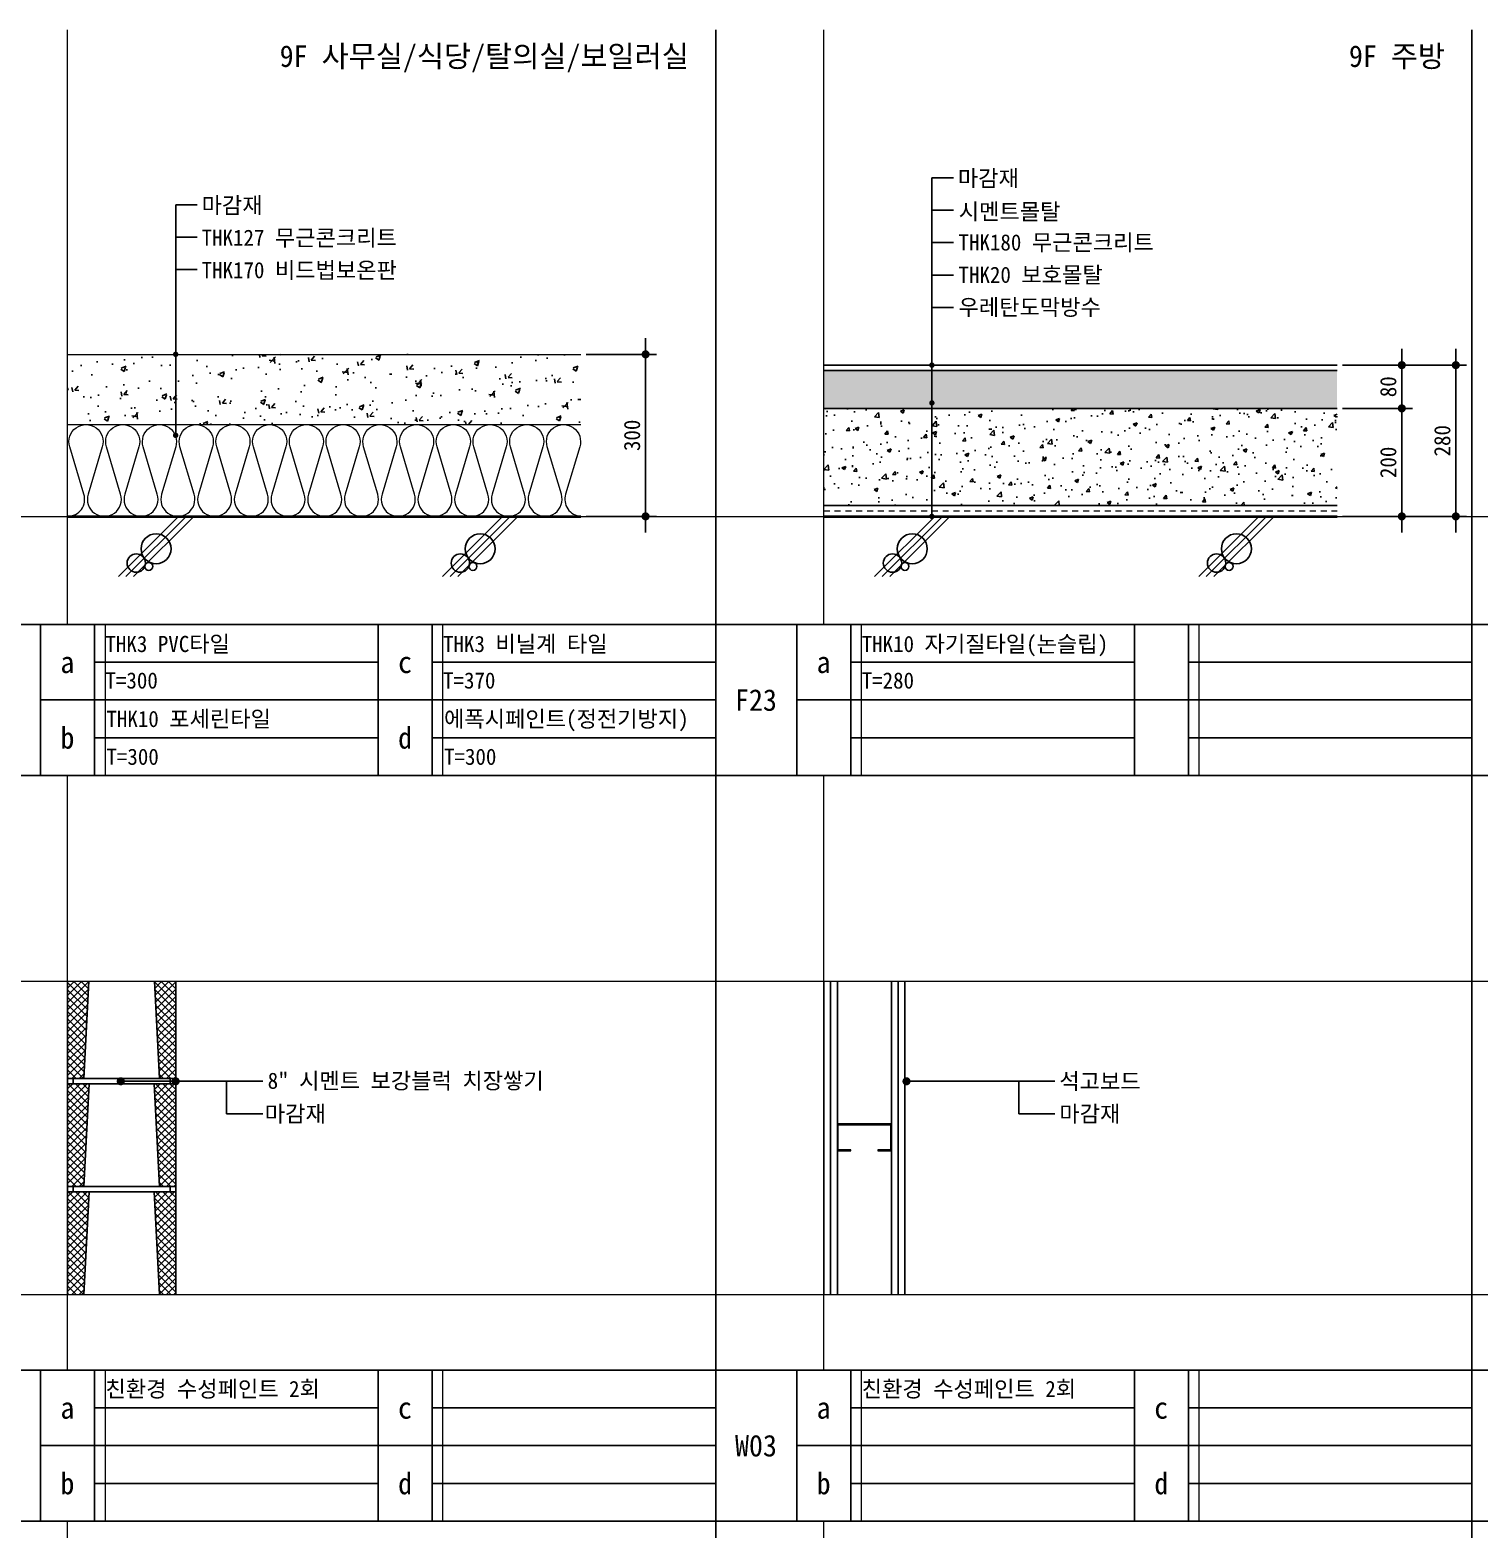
# Model space of a CAD drawing. Header units: millimetres. Extents: x 38 to 24868, y -11128 to 6117.
# Drawn here: x 10316 to 12999, y -8381 to -5606 of the extents above; entities that cross this region are included whole.
import ezdxf
from ezdxf.enums import TextEntityAlignment as Align

# ---------------------------------------------------------------- set-up
doc = ezdxf.new("R2010")
doc.units = ezdxf.units.MM
doc.linetypes.add('DASHED', pattern=[0.75, 0.5, -0.25])
doc.linetypes.add('HID', pattern=[2, 1.1, -0.9])
doc.layers.get('0').update_dxf_attribs({"linetype": 'CONTINUOUS'})
for name, color, linetype in [('2', 2, 'CONTINUOUS'), ('A-DIMS', 7, 'CONTINUOUS'), ('A-LEADER-7', 7, 'CONTINUOUS'), ('A-MKXS-LEAD', 7, 'CONTINUOUS'), ('A-SECT-LIN1', 4, 'CONTINUOUS'), ('A-SECT-LIN2', 8, 'CONTINUOUS'), ('A-XXXX-FIN3', 4, 'CONTINUOUS'), ('A-XXXX-HATC', 8, 'CONTINUOUS'), ('WALL', 2, 'CONTINUOUS')]:
    doc.layers.add(name, color=color, linetype=linetype)
for name, color, linetype, lineweight in [('A-CONC-LIN1', 2, 'CONTINUOUS', 40), ('A-MKXS-TEXT1', 3, 'CONTINUOUS', 25), ('A-SECT-LIN3', 255, 'CONTINUOUS', 18), ('A-XXXX-FIN2', 6, 'CONTINUOUS', 20), ('A-XXXX-INSL2', 8, 'CONTINUOUS', 18), ('A-XXXX-TABL', 7, 'CONTINUOUS', 25), ('A-XXXX-TXT1', 3, 'CONTINUOUS', 25), ('A-XXXX-TXT2', 3, 'CONTINUOUS', 25), ('A-XXXX-WAT1', 9, 'HID', 20)]:
    doc.layers.add(name, color=color, linetype=linetype, lineweight=lineweight)
doc.layers.add('A-XXXX-NPLT', color=144, linetype='CONTINUOUS', lineweight=15, plot=False)
doc.styles.add('HY울릉도L', font='')
doc.styles.add('돋움체', font='')
doc.styles.add('돋음', font='malgun.ttf')
doc.styles.get('HY울릉도L').set_extended_font_data('HYwulM')
doc.styles.get('돋움체').set_extended_font_data('DotumChe')
doc.dimstyles.new('CDIM', dxfattribs={"dimtxt": 3, "dimasz": 1.5, "dimexe": 2, "dimexo": 1, "dimgap": 1, "dimtad": 1, "dimdec": 0, "dimrnd": 0.5, "dimzin": 0, "dimdsep": 32, "dimlunit": 6, "dimtxsty": 'HY울릉도L', "dimblk1": '_CIDOT', "dimblk2": '_CIDOT', "dimsah": 1, "dimcen": 5.5, "dimclrd": 2, "dimclre": 2, "dimclrt": 7, "dimadec": 0, "dimazin": 0, "dimtfac": 1, "dimtdec": 0, "dimtix": 1, "dimtmove": 2, "dimatfit": 1, "dimldrblk": '_CIDOT', "dimfxl": 1, "dimtolj": 1, "dimtzin": 0, "dimlwd": -1, "dimarcsym": 0})
doc.dimstyles.new('DLEADER', dxfattribs={"dimscale": 50, "dimtxt": 3, "dimasz": 3, "dimexe": 1, "dimexo": 8, "dimgap": 1, "dimtad": 1, "dimdec": 0, "dimrnd": 0.25, "dimdsep": 32, "dimtxsty": '돋음', "dimblk": 'DOT', "dimcen": 5, "dimclrd": 4, "dimclre": 4, "dimclrt": 3, "dimadec": 0, "dimazin": 0, "dimtfac": 1, "dimtdec": 0, "dimtix": 1, "dimtmove": 2, "dimatfit": 1, "dimldrblk": 'DOT', "dimfxl": 1, "dimarcsym": 0})

# ---------------------------------------------------------------- blocks, each defined once
blk = doc.blocks.new('table')
at = {"layer": 'A-XXXX-NPLT'}
for p, q in [((1113.2, -794.7), (1113.2, -654.7)), ((1425.7, -794.7), (1425.7, -654.7)), ((1813.2, -794.7), (1813.2, -654.7)), ((2125.7, -794.7), (2125.7, -654.7)), ((1113.2, -1485), (1113.2, -1345)), ((1425.7, -1485), (1425.7, -1345)), ((1813.2, -1485), (1813.2, -1345)), ((2125.7, -1485), (2125.7, -1345))]:
    blk.add_line(p, q, dxfattribs=at)
at = {"layer": 'A-XXXX-TABL'}
for p, q in [((1678.2, -104.5), (1678.2, -2865.5)), ((2378.2, -104.5), (2378.2, -2865.5)), ((104.5, -654.7), (3778.2, -654.7)), ((1053.2, -654.7), (1053.2, -794.7)), ((1103.2, -654.7), (1103.2, -794.7)), ((1365.7, -654.7), (1365.7, -794.7)), ((1415.7, -654.7), (1415.7, -794.7)), ((1753.2, -654.7), (1753.2, -794.7)), ((1803.2, -654.7), (1803.2, -794.7)), ((2065.7, -654.7), (2065.7, -794.7)), ((2115.7, -654.7), (2115.7, -794.7)), ((1103.2, -689.7), (1365.7, -689.7)), ((1415.7, -689.7), (1678.2, -689.7)), ((1803.2, -689.7), (2065.7, -689.7)), ((2115.7, -689.7), (2378.2, -689.7)), ((1053.2, -724.7), (1678.2, -724.7)), ((1753.2, -724.7), (2378.2, -724.7)), ((1103.2, -759.7), (1365.7, -759.7)), ((1415.7, -759.7), (1678.2, -759.7)), ((1803.2, -759.7), (2065.7, -759.7)), ((2115.7, -759.7), (2378.2, -759.7)), ((104.5, -794.7), (3778.2, -794.7)), ((104.5, -1345), (3778.2, -1345)), ((1053.2, -1345), (1053.2, -1485)), ((1103.2, -1345), (1103.2, -1485)), ((1365.7, -1345), (1365.7, -1485)), ((1415.7, -1345), (1415.7, -1485)), ((1753.2, -1345), (1753.2, -1485)), ((1803.2, -1345), (1803.2, -1485)), ((2065.7, -1345), (2065.7, -1485)), ((2115.7, -1345), (2115.7, -1485)), ((1103.2, -1380), (1365.7, -1380)), ((1415.7, -1380), (1678.2, -1380)), ((1803.2, -1380), (2065.7, -1380)), ((2115.7, -1380), (2378.2, -1380)), ((1053.2, -1415), (1678.2, -1415)), ((1753.2, -1415), (2378.2, -1415)), ((1103.2, -1450), (1365.7, -1450)), ((1415.7, -1450), (1678.2, -1450)), ((1803.2, -1450), (2065.7, -1450)), ((2115.7, -1450), (2378.2, -1450)), ((104.5, -1485), (3778.2, -1485))]:
    blk.add_line(p, q, dxfattribs=at)
blk = doc.blocks.new('_Dot')
at = {"color": 0, "linetype": 'ByBlock', "lineweight": -2}
blk.add_line((-0.5, 0), (-1, 0), dxfattribs=at)
at = {"color": 0, "linetype": 'ByBlock', "const_width": 0.5}
blk.add_lwpolyline([(-0.25, 0, 1), (0.25, 0, 1)], format="xyb", close=True, dxfattribs=at)
blk = doc.blocks.new('SYM-DOT')
at = {"layer": 'A-LEADER-7', "const_width": 7.5}
blk.add_lwpolyline([(-7.1, 1.8, 1), (0.4, 1.8, 1)], format="xyb", close=True, dxfattribs=at)
blk = doc.blocks.new('_CIDOT')
at = {"color": 0, "linetype": 'ByBlock'}
blk.add_line((2, 0), (-1, 0), dxfattribs=at)
at = {"color": 0, "linetype": 'ByBlock', "const_width": 0.5}
blk.add_lwpolyline([(-0.25, 0, 1), (0.25, 0, 1)], format="xyb", close=True, dxfattribs=at)
blk = doc.blocks.new('*D50')
at = {"layer": 'A-DIMS', "lineweight": -2, "transparency": 16777216}
for p, q in [((11345.6, -6206.3), (11475.6, -6206.3)), ((11345.6, -6506.3), (11475.6, -6506.3))]:
    blk.add_line(p, q, dxfattribs=at)
at = {"layer": 'A-DIMS', "transparency": 16777216}
blk.add_line((11455.6, -6221.3), (11455.6, -6491.3), dxfattribs=at)
at = {"layer": 'A-DIMS', "transparency": 16777216, "xscale": 15, "yscale": 15, "zscale": 15}
for p, rotation in [((11455.6, -6206.3), 90), ((11455.6, -6506.3), 270)]:
    blk.add_blockref('_CIDOT', p, dxfattribs=dict(at, rotation=rotation))
at = {"layer": 'A-DIMS', "color": 3, "transparency": 16777216, "insert": (11430.6, -6356.3), "char_height": 30, "attachment_point": 5, "rotation": 90, "style": '돋움체'}
blk.add_mtext('\\A1;300', dxfattribs=at)
blk = doc.blocks.new('*D53')
at = {"layer": 'A-DIMS', "lineweight": -2, "transparency": 16777216}
for p, q in [((12745.6, -6306.3), (12875.6, -6306.3)), ((12745.6, -6506.3), (12875.6, -6506.3))]:
    blk.add_line(p, q, dxfattribs=at)
at = {"layer": 'A-DIMS', "transparency": 16777216}
blk.add_line((12855.6, -6321.3), (12855.6, -6491.3), dxfattribs=at)
at = {"layer": 'A-DIMS', "transparency": 16777216, "xscale": 15, "yscale": 15, "zscale": 15}
for p, rotation in [((12855.6, -6306.3), 90), ((12855.6, -6506.3), 270)]:
    blk.add_blockref('_CIDOT', p, dxfattribs=dict(at, rotation=rotation))
at = {"layer": 'A-DIMS', "color": 3, "transparency": 16777216, "insert": (12830.6, -6406.3), "char_height": 30, "attachment_point": 5, "rotation": 90, "style": '돋움체'}
blk.add_mtext('\\A1;200', dxfattribs=at)
blk = doc.blocks.new('*D54')
at = {"layer": 'A-DIMS', "lineweight": -2, "transparency": 16777216}
for p, q in [((12745.6, -6226.3), (12975.6, -6226.3)), ((12745.6, -6506.3), (12975.6, -6506.3))]:
    blk.add_line(p, q, dxfattribs=at)
at = {"layer": 'A-DIMS', "transparency": 16777216}
blk.add_line((12955.6, -6241.3), (12955.6, -6491.3), dxfattribs=at)
at = {"layer": 'A-DIMS', "transparency": 16777216, "xscale": 15, "yscale": 15, "zscale": 15}
for p, rotation in [((12955.6, -6226.3), 90), ((12955.6, -6506.3), 270)]:
    blk.add_blockref('_CIDOT', p, dxfattribs=dict(at, rotation=rotation))
at = {"layer": 'A-DIMS', "color": 3, "transparency": 16777216, "insert": (12930.6, -6366.3), "char_height": 30, "attachment_point": 5, "rotation": 90, "style": '돋움체'}
blk.add_mtext('\\A1;280', dxfattribs=at)
blk = doc.blocks.new('*D55')
at = {"layer": 'A-DIMS', "lineweight": -2, "transparency": 16777216}
for p, q in [((12745.6, -6226.3), (12875.6, -6226.3)), ((12745.6, -6306.3), (12875.6, -6306.3))]:
    blk.add_line(p, q, dxfattribs=at)
at = {"layer": 'A-DIMS', "transparency": 16777216}
blk.add_line((12855.6, -6291.3), (12855.6, -6241.3), dxfattribs=at)
at = {"layer": 'A-DIMS', "transparency": 16777216, "xscale": 15, "yscale": 15, "zscale": 15}
for p, rotation in [((12855.6, -6226.3), 90), ((12855.6, -6306.3), 270)]:
    blk.add_blockref('_CIDOT', p, dxfattribs=dict(at, rotation=rotation))
at = {"layer": 'A-DIMS', "color": 3, "transparency": 16777216, "insert": (12830.6, -6266.3), "char_height": 30, "attachment_point": 5, "rotation": 90, "style": '돋움체'}
blk.add_mtext('\\A1;80', dxfattribs=at)

msp = doc.modelspace()

# ---------------------------------------------------------------- hatches: boundary and pattern name
at = {"layer": 'A-XXXX-HATC'}
h = msp.add_hatch(dxfattribs=at)
h.set_pattern_fill('AR-CONC', color=256, scale=0.5, style=0)
h.set_pattern_definition([(50, (-4018783.83, -30369.86), (91.0923345, -7.9695428), [9.525, -104.775]), (355, (-4018783.83, -30369.86), (-17.6217107, 95.5284226), [7.62, -83.820292]), (100.4514447, (-4018776.24, -30370.52), (73.4706235, 87.558876), [8.0950044, -89.0451223]), (46.1842, (-4018783.83, -30344.46), (135.5395204, -21.021164), [14.2875, -157.1625]), (96.6355576, (-4018772.54, -30346.21), (118.702067, 123.7130623), [12.1425116, -133.567804]), (351.184151, (-4018783.83, -30344.46), (118.702067, 123.7130623), [11.4299835, -125.729866]), (21, (-4018771.13, -30350.81), (75.8071956, -51.1325991), [9.525, -104.775]), (326, (-4018771.13, -30350.81), (30.9010142, 92.093983), [7.62, -83.82]), (71.451445, (-4018764.815, -30355.07), (106.7082096, 40.9613844), [8.0950044, -89.0449688]), (37.5, (-4018783.832, -30369.858), (1.54430163, 42.27751944), [0, -82.804, 0, -85.09, 0, -84.1375]), (7.5, (-4018783.83, -30369.86), (33.40983126, 50.0902874), [0, -48.514, 0, -80.899, 0, -32.0675]), (327.5, (-4018812.153, -30369.858), (67.79529758, -2.864372), [0, -31.75, 0, -99.06, 0, -131.445]), (317.5, (-4018824.853, -30369.86), (74.0645907, 12.7132455), [0, -41.275, 0, -65.786, 0, -93.345])])
h.paths.add_polyline_path([(10385.6, -6206.3), (10385.6, -6336.3), (11335.6, -6336.3), (11335.6, -6206.3)])
h = msp.add_hatch(dxfattribs=at)
h.set_pattern_fill('AR-SAND', color=256, scale=5, style=0)
h.set_pattern_definition([(37.5, (1166.576, 9683.764), (-0.3149668, 9.634119), [0, -7.6, 0, -8.5, 0, -8.125]), (7.5, (1166.576, 9683.764), (8.8488835, 14.11073), [0, -4.1, 0, -6.85, 0, -2.625]), (327.5, (1160.426, 9683.764), (15.5707093, 0.0282953), [0, -2.5, 0, -9, 0, -11.75]), (317.5, (1160.426, 9683.764), (15.030633, 4.388378), [0, -1.25, 0, -5.9, 0, -6.75])])
h.paths.add_polyline_path([(12735.6, -6236.3), (11785.6, -6236.3), (11785.6, -6306.3), (12735.6, -6306.3)])
at = {"layer": 'A-XXXX-HATC', "linetype": 'DASHED'}
h = msp.add_hatch(dxfattribs=at)
h.set_pattern_fill('AR-CONC', color=256, scale=10, style=0)
h.set_pattern_definition([(50, (1133.76, 4948.645), (71.72602, -6.27521), [7.5, -82.5]), (355, (1133.76, 4948.645), (-13.87513, 75.2192), [6, -66]), (100.45144, (1139.74, 4948.12), (57.85088, 68.944), [6.37402, -70.1142]), (46.1842, (1133.76, 4968.645), (106.72413, -16.55193), [11.25, -123.75]), (96.6356, (1142.66, 4967.27), (93.4662, 97.41186), [9.561, -105.1714]), (351.1842, (1133.76, 4968.65), (93.4662, 97.41186), [9, -99]), (21, (1143.76, 4963.645), (59.6907, -40.26189), [7.5, -82.5]), (326, (1143.76, 4963.645), (24.33153, 72.515), [6, -66]), (71.45144, (1148.736, 4960.29), (84.02224, 32.25312), [6.37402, -70.1142]), (37.5, (1133.762, 4948.645), (1.215986, 33.289385), [0, -65.2, 0, -67, 0, -66.25]), (7.5, (1133.76, 4948.645), (26.30695, 39.44117), [0, -38.2, 0, -63.7, 0, -25.25]), (327.5, (1111.462, 4948.645), (53.382244, -2.255487), [0, -25, 0, -78, 0, -103.5]), (317.5, (1101.46, 4948.645), (58.31862, 10.0105), [0, -32.5, 0, -51.8, 0, -73.5])])
h.paths.add_polyline_path([(12735.6, -6306.3), (11785.6, -6306.3), (11785.6, -6486.3), (12735.6, -6486.3)])
at = {"layer": 'A-XXXX-HATC'}
h = msp.add_hatch(dxfattribs=at)
h.set_pattern_fill('ANSI37', color=256, scale=3)
h.set_pattern_definition([(45, (-38055.463, -9321.023), (-6.735192, 6.735192), []), (135, (-38055.463, -9321.023), (-6.735192, -6.735192), [])])
h.paths.add_polyline_path([(10424.9, -7366.8), (10385.6, -7366.8), (10385.6, -7546.8), (10415.6, -7546.8)])
h.paths.add_polyline_path([(10585.6, -7366.8), (10546.1, -7366.8), (10555.6, -7546.8), (10585.6, -7546.8)])
h = msp.add_hatch(dxfattribs=at)
h.set_pattern_fill('ANSI37', color=256, scale=3)
h.set_pattern_definition([(45, (-38055.463, -9521.023), (-6.735192, 6.735192), []), (135, (-38055.463, -9521.023), (-6.735192, -6.735192), [])])
h.paths.add_polyline_path([(10385.6, -7556.8), (10425.4, -7556.8), (10415.6, -7746.8), (10385.6, -7746.8)])
h.paths.add_polyline_path([(10545.6, -7556.8), (10585.6, -7556.8), (10585.6, -7746.8), (10555.6, -7746.8)])
h = msp.add_hatch(dxfattribs=at)
h.set_pattern_fill('ANSI37', color=256, scale=3)
h.set_pattern_definition([(45, (-38055.463, -9721.023), (-6.735192, 6.735192), []), (135, (-38055.463, -9721.023), (-6.735192, -6.735192), [])])
h.paths.add_polyline_path([(10385.6, -7756.8), (10425.4, -7756.8), (10415.6, -7946.8), (10385.6, -7946.8)])
h.paths.add_polyline_path([(10545.6, -7756.8), (10585.6, -7756.8), (10585.6, -7946.8), (10555.6, -7946.8)])

# ---------------------------------------------------------------- linework, layer by layer
at = {"layer": '2', "color": 3}
for p, q in [((10385.6, -7366.8), (10385.6, -7946.8)), ((10585.6, -7366.8), (10585.6, -7946.8))]:
    msp.add_line(p, q, dxfattribs=at)
at = {"layer": 'A-CONC-LIN1'}
for p, q in [((10385.6, -6506.3), (11335.6, -6506.3)), ((11785.6, -6506.3), (12735.6, -6506.3))]:
    msp.add_line(p, q, dxfattribs=at)
at = {"layer": 'A-MKXS-LEAD'}
for p, q in [((11985.6, -6506.3), (11985.6, -5879.5)), ((12025.6, -5879.5), (11985.6, -5879.5)), ((10585.6, -6356.3), (10585.6, -5929.5)), ((10625.6, -5929.5), (10585.6, -5929.5)), ((12025.6, -5939.5), (11985.6, -5939.5)), ((10625.6, -5989.5), (10585.6, -5989.5)), ((12025.6, -5999.5), (11985.6, -5999.5)), ((10625.6, -6049.5), (10585.6, -6049.5)), ((12025.6, -6059.5), (11985.6, -6059.5)), ((12025.6, -6119.5), (11985.6, -6119.5)), ((10680, -7612.2), (10680, -7552.2)), ((12146.6, -7612.2), (12146.6, -7552.2)), ((10746.7, -7612.2), (10680, -7612.2)), ((12213.4, -7612.2), (12146.6, -7612.2))]:
    msp.add_line(p, q, dxfattribs=at)
at = {"layer": 'A-MKXS-LEAD', "const_width": 5}
for points in [[(10583.1, -6206.3, 1), (10588.1, -6206.3, 1)], [(11983.1, -6226.3, 1), (11988.1, -6226.3, 1)], [(11983.1, -6296.3, 1), (11988.1, -6296.3, 1)], [(10583.1, -6356.3, 1), (10588.1, -6356.3, 1)], [(11983.1, -6506.3, 1), (11988.1, -6506.3, 1)]]:
    msp.add_lwpolyline(points, format="xyb", close=True, dxfattribs=at)
at = {"layer": 'A-MKXS-LEAD'}
msp.add_lwpolyline([(10484, -7552.2), (10698.3, -7552.2), (10746.7, -7552.2)], dxfattribs=at)
at = {"layer": 'A-SECT-LIN1'}
for p, q in [((10385.6, -7366.8), (10385.6, -7546.8)), ((10425, -7366.8), (10415.6, -7546.8)), ((10546.1, -7366.8), (10555.6, -7546.8)), ((10585.6, -7366.8), (10585.6, -7546.8)), ((11785.6, -7946.8), (11785.6, -7366.8)), ((11798.1, -7946.8), (11798.1, -7366.8)), ((11810.6, -7946.8), (11810.6, -7366.8)), ((11910.6, -7946.8), (11910.6, -7366.8)), ((11923.1, -7946.8), (11923.1, -7366.8)), ((11935.6, -7946.8), (11935.6, -7366.8)), ((10385.6, -7546.8), (10415.6, -7546.8)), ((10555.6, -7546.8), (10585.6, -7546.8)), ((10385.6, -7556.8), (10385.6, -7746.8)), ((10385.6, -7556.8), (10425.5, -7556.8)), ((10425.6, -7556.8), (10415.6, -7746.8)), ((10545.6, -7556.8), (10555.6, -7746.8)), ((10545.6, -7556.8), (10585.6, -7556.8)), ((10585.6, -7556.8), (10585.6, -7746.8)), ((10385.6, -7746.8), (10415.6, -7746.8)), ((10385.6, -7756.8), (10425.6, -7756.8)), ((10385.6, -7756.8), (10385.6, -7946.8)), ((10425.6, -7756.8), (10415.6, -7946.8)), ((10545.6, -7756.8), (10555.6, -7946.8)), ((10545.6, -7756.8), (10585.6, -7756.8)), ((10555.6, -7746.8), (10585.6, -7746.8)), ((10585.6, -7756.8), (10585.6, -7946.8))]:
    msp.add_line(p, q, dxfattribs=at)
at = {"layer": 'A-SECT-LIN1', "color": 3}
for p, q in [((10415.6, -7546.8), (10555.6, -7546.8)), ((10425.5, -7556.8), (10545.6, -7556.8)), ((10415.6, -7746.8), (10555.6, -7746.8)), ((10425.6, -7756.8), (10545.6, -7756.8))]:
    msp.add_line(p, q, dxfattribs=at)
at = {"layer": 'A-SECT-LIN2'}
msp.add_line((11785.6, -6486.3), (12735.6, -6486.3), dxfattribs=at)
at = {"layer": 'A-SECT-LIN3'}
msp.add_lwpolyline([(11885.6, -7681.1), (11909.1, -7681.1, 0.414214), (11910.6, -7679.6), (11910.6, -7632.6, 0.414214), (11909.1, -7631.1), (11812.1, -7631.1, 0.414214), (11810.6, -7632.6), (11810.6, -7679.6, 0.414214), (11812.1, -7681.1), (11835.6, -7681.1), (11835.6, -7679.4), (11813.3, -7679.4, -0.414214), (11812.3, -7678.4), (11812.3, -7633.9, -0.414214), (11813.3, -7632.9), (11907.8, -7632.9, -0.414214), (11908.8, -7633.9), (11908.8, -7678.4, -0.414214), (11907.8, -7679.4), (11885.6, -7679.4)], format="xyb", close=True, dxfattribs=at)
at = {"layer": 'A-XXXX-FIN2'}
msp.add_line((10385.6, -6206.3), (11335.6, -6206.3), dxfattribs=at)
at = {"layer": 'A-XXXX-FIN3'}
for p, q in [((11785.6, -6226.3), (12735.6, -6226.3)), ((11785.6, -6236.3), (12735.6, -6236.3)), ((11785.6, -6306.3), (12735.6, -6306.3))]:
    msp.add_line(p, q, dxfattribs=at)
at = {"layer": 'A-XXXX-HATC'}
for p, q in [((10590.8, -6506.3), (10479.5, -6617.6)), ((10605, -6506.3), (10493.6, -6617.6)), ((10619.1, -6506.3), (10507.8, -6617.6)), ((11190.8, -6506.3), (11079.5, -6617.6)), ((11205, -6506.3), (11093.6, -6617.6)), ((11219.1, -6506.3), (11107.8, -6617.6)), ((11990.8, -6506.3), (11879.5, -6617.6)), ((12005, -6506.3), (11893.6, -6617.6)), ((12019.1, -6506.3), (11907.8, -6617.6)), ((12590.8, -6506.3), (12479.5, -6617.6)), ((12605, -6506.3), (12493.6, -6617.6)), ((12619.1, -6506.3), (12507.8, -6617.6))]:
    msp.add_line(p, q, dxfattribs=at)
for centre, radius in [((10549.3, -6566.3), 27.7), ((11149.3, -6566.3), 27.7), ((11949.3, -6566.3), 27.7), ((12549.3, -6566.3), 27.7), ((10512.7, -6592.8), 17), ((11112.7, -6592.8), 17), ((11912.7, -6592.8), 17), ((12512.7, -6592.8), 17), ((10535.8, -6599), 7.36), ((11135.8, -6599), 7.36), ((11935.8, -6599), 7.36), ((12535.8, -6599), 7.36)]:
    msp.add_circle(centre, radius, dxfattribs=at)
at = {"layer": 'A-XXXX-INSL2'}
msp.add_line((10385.6, -6336.3), (11335.6, -6336.3), dxfattribs=at)
msp.add_lwpolyline([(10385.6, -6506.3, 0.509267), (10415.6, -6465.1), (10389.6, -6377.5, -1.37259), (10449.6, -6377.5), (10423.6, -6465.1, 1.37259), (10483.6, -6465.1), (10457.6, -6377.5, -1.37259), (10517.6, -6377.5), (10491.6, -6465.1, 1.37259), (10551.6, -6465.1), (10525.6, -6377.5, -1.37259), (10585.6, -6377.5), (10559.6, -6465.1, 1.37259), (10619.6, -6465.1), (10593.6, -6377.5, -1.37259), (10653.6, -6377.5), (10627.6, -6465.1, 1.37259), (10687.6, -6465.1), (10661.6, -6377.5, -1.37259), (10721.6, -6377.5), (10695.6, -6465.1, 1.37259), (10755.6, -6465.1), (10729.6, -6377.5, -1.37259), (10789.6, -6377.5), (10763.6, -6465.1, 1.37259), (10823.6, -6465.1), (10797.6, -6377.5, -1.37259), (10857.6, -6377.5), (10831.6, -6465.1, 1.37259), (10891.6, -6465.1), (10865.6, -6377.5, -1.37259), (10925.6, -6377.5), (10899.6, -6465.1, 1.37259), (10959.6, -6465.1), (10933.6, -6377.5, -1.37259), (10993.6, -6377.5), (10967.6, -6465.1, 1.37259), (11027.6, -6465.1), (11001.6, -6377.5, -1.37259), (11061.6, -6377.5), (11035.6, -6465.1, 1.37259), (11095.6, -6465.1), (11069.6, -6377.5, -1.37259), (11129.6, -6377.5), (11103.6, -6465.1, 1.37259), (11163.6, -6465.1), (11137.6, -6377.5, -1.37259), (11197.6, -6377.5), (11171.6, -6465.1, 1.37259), (11231.6, -6465.1), (11205.6, -6377.5, -1.37259), (11265.6, -6377.5), (11239.6, -6465.1, 1.37259), (11299.6, -6465.1), (11273.6, -6377.5, -1.37259), (11333.6, -6377.5), (11307.6, -6465.1, 0.488889), (11335.6, -6506.2, 0.488889)], format="xyb", dxfattribs=at)
at = {"layer": 'A-XXXX-NPLT'}
for p, q in [((10385.6, -6706.3), (10385.6, -5605.8)), ((11785.6, -6706.3), (11785.6, -5605.8)), ((8785.6, -6506.3), (15785.6, -6506.3)), ((10385.6, -8086.8), (10385.6, -6986.3)), ((11785.6, -8086.8), (11785.6, -6986.3)), ((8785.6, -7366.8), (15785.6, -7366.8)), ((8785.6, -7366.8), (15785.6, -7366.8)), ((8785.6, -7946.8), (15785.6, -7946.8)), ((10385.6, -9467.3), (10385.6, -8366.8)), ((11785.6, -9467.3), (11785.6, -8366.8))]:
    msp.add_line(p, q, dxfattribs=at)
at = {"layer": 'A-XXXX-WAT1', "ltscale": 10}
msp.add_line((11785.6, -6496.3), (12735.6, -6496.3), dxfattribs=at)
at = {"layer": 'WALL'}
for p, q in [((10395.6, -7546.8), (10395.6, -7556.8)), ((10575.6, -7546.8), (10575.6, -7556.8)), ((10395.6, -7746.8), (10395.6, -7756.8)), ((10575.6, -7746.8), (10575.6, -7756.8))]:
    msp.add_line(p, q, dxfattribs=at)

# ---------------------------------------------------------------- block references
at = {"layer": 'A-MKXS-LEAD'}
msp.add_blockref('SYM-DOT', (10487.3, -7554), dxfattribs=at)
at = {"layer": 'A-MKXS-LEAD', "xscale": 15, "yscale": 15, "zscale": 15, "rotation": 180}
msp.add_blockref('_Dot', (10585.6, -7552.2), dxfattribs=at)
at = {"layer": 'A-XXXX-TABL', "xscale": 2, "yscale": 2, "zscale": 2}
msp.add_blockref('table', (8229.1, -5396.8), dxfattribs=at)

# ---------------------------------------------------------------- texts
at = {"layer": 'A-MKXS-TEXT1', "style": '돋움체'}
for s, p in [('8" 시멘트 보강블럭 치장쌓기', (10755.9, -7551.1)), ('석고보드', (12221.5, -7552.2)), ('마감재', (10750.6, -7612.2)), ('마감재', (12221.5, -7612.2))]:
    msp.add_text(s, height=30, dxfattribs=at).set_placement(p, align=Align.MIDDLE_LEFT)
at = {"layer": 'A-XXXX-NPLT', "style": '돋움체'}
for s, p in [('9F 사무실/식당/탈의실/보일러실', (11535.6, -5654.2)), ('9F 주방', (12935.6, -5654.2))]:
    msp.add_text(s, height=40, dxfattribs=at).set_placement(p, align=Align.MIDDLE_RIGHT)
at = {"layer": 'A-XXXX-TXT1', "style": '돋움체'}
for s, p in [('F23', (11659.9, -6846.3)), ('W03', (11659.9, -8226.8))]:
    msp.add_text(s, height=40, dxfattribs=at).set_placement(p, align=Align.MIDDLE_CENTER)
at = {"layer": 'A-XXXX-TXT2', "style": '돋움체'}
for s, p in [('마감재', (12033.6, -5895.4)), ('마감재', (10633.6, -5945.4)), ('시멘트몰탈', (12035.3, -5957)), ('THK127 무근콘크리트', (10633.6, -6005.4)), ('THK180 무근콘크리트', (12034.9, -6014)), ('THK170 비드법보온판', (10633.6, -6065.4)), ('THK20 보호몰탈', (12034.9, -6074)), ('우레탄도막방수', (12034.9, -6134))]:
    msp.add_text(s, height=30, dxfattribs=at).set_placement(p)
for s, p in [('THK3 PVC타일', (10455.6, -6742.5)), ('THK3 비닐계 타일', (11080.6, -6742.5)), ('THK10 자기질타일(논슬립)', (11855.6, -6742.5)), ('T=300', (10455.6, -6810.1)), ('T=370', (11080.6, -6810.1)), ('T=280', (11855.6, -6810.1)), ('THK10 포세린타일', (10457.4, -6881.3)), ('에폭시페인트(정전기방지)', (11082.4, -6881.3)), ('T=300', (10457.4, -6951.3)), ('T=300', (11082.4, -6951.3)), ('친환경 수성페인트 2회', (10455.6, -8121.8)), ('친환경 수성페인트 2회', (11855.6, -8121.8))]:
    msp.add_text(s, height=30, dxfattribs=at).set_placement(p, align=Align.MIDDLE_LEFT)
for s, p in [('a', (10385.1, -6776.3)), ('c', (11010.3, -6776.3)), ('a', (11785.1, -6776.3)), ('b', (10385.3, -6916.3)), ('d', (11010.3, -6916.3)), ('a', (10385.1, -8156.8)), ('c', (11010.1, -8156.8)), ('a', (11785.1, -8156.8)), ('c', (12410.1, -8156.8)), ('b', (10385.3, -8296.8)), ('d', (11010.3, -8296.8)), ('b', (11785.3, -8296.8)), ('d', (12410.3, -8296.8))]:
    msp.add_text(s, height=40, dxfattribs=at).set_placement(p, align=Align.MIDDLE_CENTER)

# ---------------------------------------------------------------- dimensions: what is measured, and where the dimension line sits
at = {"layer": 'A-DIMS'}
for base, p1, p2, picture, middle in [((11455.6, -6506.3), (11335.6, -6206.3), (11335.6, -6506.3), '*D50', (11430.6, -6356.3)), ((12955.6, -6506.3), (12735.6, -6226.3), (12735.6, -6506.3), '*D54', (12930.6, -6366.3)), ((12855.6, -6226.3), (12735.6, -6306.3), (12735.6, -6226.3), '*D55', (12830.6, -6266.3)), ((12855.6, -6506.3), (12735.6, -6306.3), (12735.6, -6506.3), '*D53', (12830.6, -6406.3))]:
    dim = msp.add_linear_dim(base=base, p1=p1, p2=p2, angle=90, dimstyle='CDIM', override={"dimscale": 10, "dimtxsty": '돋움체', "dimclrd": 256, "dimclre": 256, "dimclrt": 3}, dxfattribs=at)
    dim.commit()
    dim.dimension.update_dxf_attribs({"geometry": picture, "text_midpoint": middle})

# ---------------------------------------------------------------- leaders
at = {"layer": 'A-MKXS-LEAD'}
msp.add_leader([(11938.6, -7552.2), (12154.5, -7552.2), (12213.4, -7552.2)], dimstyle='DLEADER', override={"dimscale": 10, "dimasz": 1.5, "dimclrd": 7}, dxfattribs=at)

doc.saveas('drawing.dxf')
